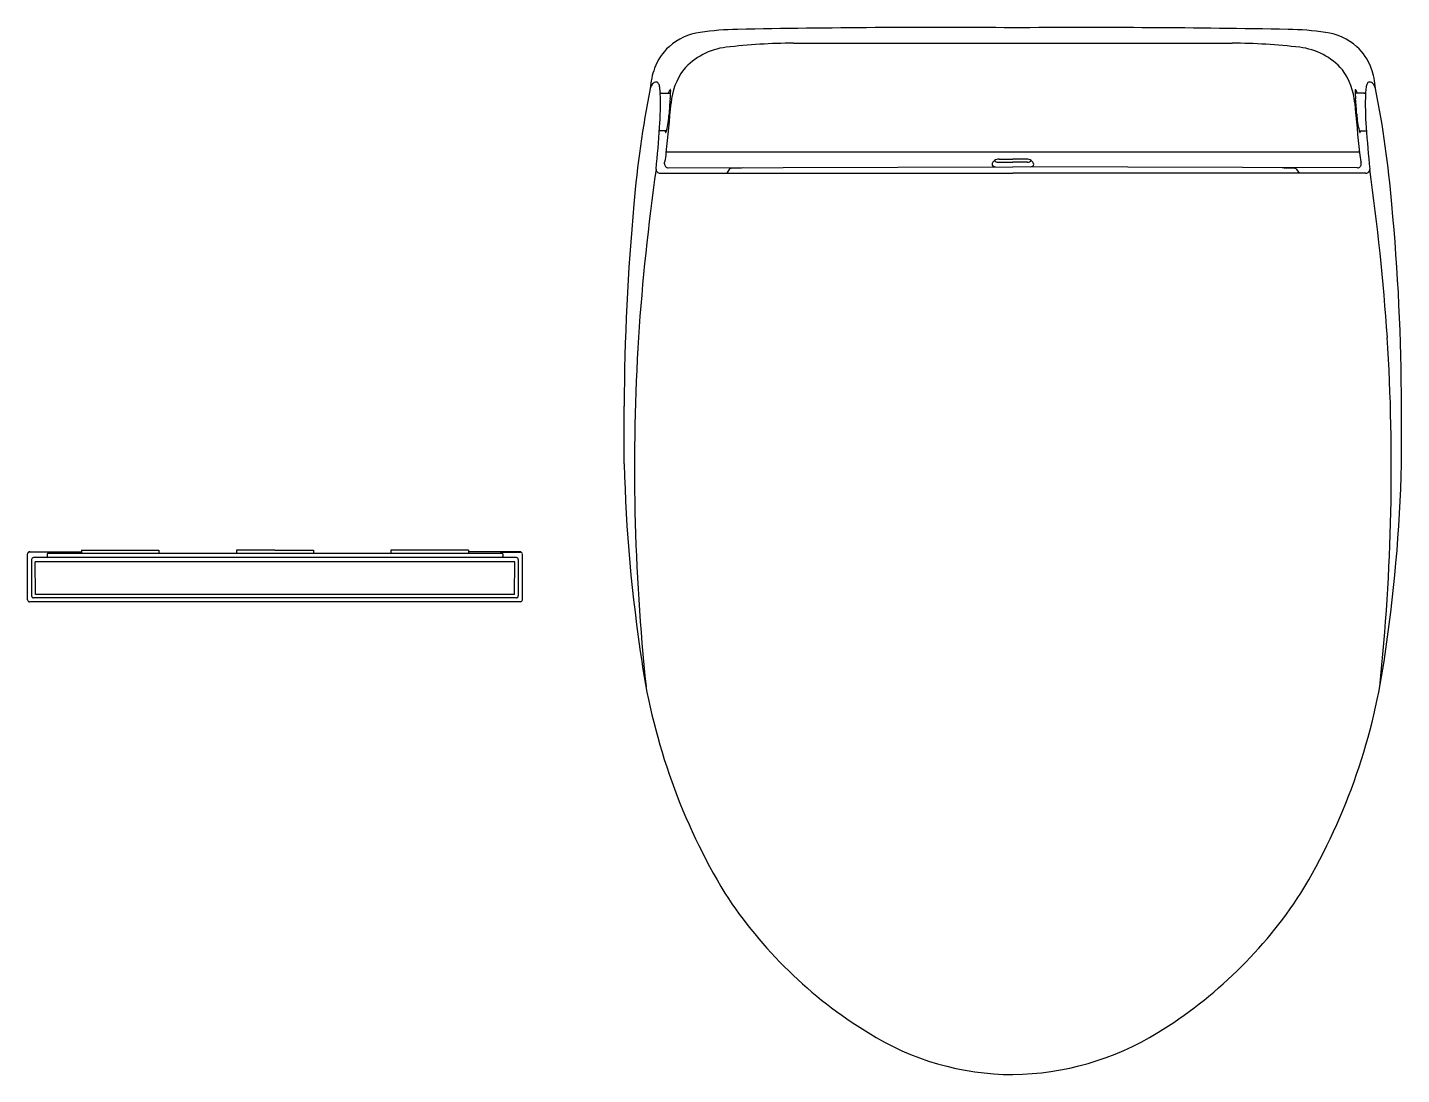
# Model space of a CAD drawing. Header units: inches. Extents: x 796.2 to 824.1, y 44.8 to 66.
import ezdxf

# ---------------------------------------------------------------- set-up
doc = ezdxf.new("R2010")
doc.units = ezdxf.units.IN
doc.header["$LTSCALE"] = 0.64311
doc.header["$MEASUREMENT"] = 0
doc.layers.get('0').update_dxf_attribs({"color": 255, "linetype": 'CONTINUOUS'})
doc.layers.get('Defpoints').update_dxf_attribs({"linetype": 'CONTINUOUS'})
doc.styles.get("Standard").update_dxf_attribs({"font": 'txt', "width": 0.8})

msp = doc.modelspace()

# ---------------------------------------------------------------- linework, layer by layer
for p, q in [((811.735, 65.71), (820.648, 65.71)), ((809.054, 64.692), (809.234, 64.69)), ((823.328, 64.692), (823.149, 64.69)), ((809.151, 63.929), (809.006, 63.928)), ((823.231, 63.929), (823.376, 63.928)), ((823.235, 63.493), (809.147, 63.493)), ((809.11, 63.26), (809.112, 63.294)), ((809.187, 63.175), (816.191, 63.195)), ((810.434, 63.157), (810.374, 63.068)), ((815.894, 63.293), (816.191, 63.293)), ((815.911, 63.354), (816.191, 63.354)), ((816.471, 63.354), (816.191, 63.354)), ((816.488, 63.293), (816.191, 63.293)), ((823.195, 63.175), (816.191, 63.195)), ((821.949, 63.157), (822.009, 63.068)), ((823.273, 63.26), (823.27, 63.294)), ((809.016, 63.068), (816.191, 63.068)), ((823.367, 63.068), (816.191, 63.068)), ((808.292, 57.16), (808.292, 58.333)), ((824.09, 57.16), (824.09, 58.333)), ((796.162, 54.4), (796.162, 55.331)), ((796.586, 55.371), (796.199, 55.371)), ((796.208, 55.378), (797.258, 55.378)), ((796.56, 55.33), (796.56, 55.279)), ((796.579, 55.349), (805.801, 55.349)), ((796.613, 55.349), (796.595, 55.367)), ((797.258, 55.411), (797.258, 55.349)), ((797.258, 55.411), (798.833, 55.41)), ((798.833, 55.41), (798.833, 55.349)), ((801.192, 55.409), (800.408, 55.409)), ((800.408, 55.409), (800.408, 55.349)), ((801.192, 55.409), (801.977, 55.409)), ((801.977, 55.409), (801.977, 55.349)), ((805.126, 55.411), (803.551, 55.41)), ((803.551, 55.41), (803.551, 55.349)), ((805.126, 55.411), (805.126, 55.349)), ((806.176, 55.378), (805.126, 55.378)), ((805.772, 55.349), (805.79, 55.367)), ((805.798, 55.371), (806.185, 55.371)), ((805.825, 55.33), (805.825, 55.279)), ((806.222, 54.4), (806.222, 55.331)), ((796.246, 55.219), (796.246, 54.479)), ((806.099, 55.259), (796.285, 55.259)), ((806.068, 55.174), (796.317, 55.174)), ((796.323, 54.505), (796.317, 55.174)), ((806.062, 54.505), (806.068, 55.174)), ((806.138, 55.219), (806.138, 54.479)), ((806.062, 54.505), (796.323, 54.505)), ((806.183, 54.361), (796.202, 54.358)), ((806.099, 54.44), (796.285, 54.44))]:
    msp.add_line(p, q)
for centre, radius, start, end in [((810.001, 64.737), 1.202, 97.9758, 131.6345), ((810.71, 59.678), 6.311, 91.0459, 97.9758), ((814.63, -144.107), 210.134, 89.57436, 91.10033), ((817.657, -160.328), 226.354, 88.95435, 90.37097), ((821.672, 59.678), 6.311, 82.0242, 88.9541), ((822.381, 64.737), 1.202, 48.3655, 82.0242), ((809.909, 64.841), 1.064, 131.6345, 160.2926), ((811.883, 52.088), 13.623, 90.6262, 96.4131), ((820.499, 52.088), 13.623, 83.5869, 89.3738), ((822.473, 64.841), 1.064, 19.7074, 48.3655), ((810.527, 64.258), 1.377, 96.8821, 138.5355), ((821.856, 64.258), 1.377, 41.4645, 83.1179), ((810.352, 64.682), 1.534, 160.273, 176.0342), ((810.576, 64.384), 1.336, 143.9756, 175.3443), ((821.807, 64.384), 1.336, 4.6557, 36.0244), ((822.03, 64.682), 1.534, 3.9658, 19.727), ((809.209, 64.672), 0.405, 153.7394, 163.4069), ((808.966, 64.792), 0.134, 118.9054, 153.7394), ((808.937, 64.845), 0.0737, 81.6128, 118.9054), ((808.938, 64.859), 0.0593, 26.5255, 80.5238), ((808.801, 64.791), 0.212, 4.8884, 26.5255), ((807.749, 64.625), 1.278, 2.8858, 8.3041), ((824.634, 64.625), 1.278, 171.6959, 177.1142), ((823.581, 64.791), 0.212, 153.4745, 175.1116), ((823.444, 64.859), 0.0593, 99.4762, 153.4745), ((823.445, 64.845), 0.0737, 61.0946, 98.3872), ((823.416, 64.792), 0.134, 26.2606, 61.0946), ((823.173, 64.672), 0.405, 16.5931, 26.2606), ((828.906, 60.754), 20.486, 168.6448, 175.2876), ((802.696, 64.47), 6.332, 355.731, 1.9834), ((809.055, 64.73), 0.0384, 214.9464, 269.1674), ((810.102, 64.347), 0.976, 155.9527, 159.3935), ((815.362, 63.97), 6.167, 174.3388, 177.2621), ((809.26, 64.722), 0.0545, 129.9511, 155.9527), ((809.228, 64.761), 0.00443, 36.5329, 129.9511), ((806.415, 64.838), 2.823, 354.7188, 358.0733), ((809.219, 64.754), 0.0152, 17.416, 36.5329), ((809.157, 64.739), 0.0788, 2.6926, 14.2323), ((823.225, 64.739), 0.0788, 165.7677, 177.3074), ((825.968, 64.838), 2.823, 181.9267, 185.2812), ((823.163, 64.754), 0.0152, 143.4671, 162.584), ((823.155, 64.761), 0.00443, 50.0489, 143.4671), ((823.122, 64.722), 0.0545, 24.0473, 50.0489), ((817.02, 63.97), 6.167, 2.7379, 5.6612), ((822.281, 64.347), 0.976, 20.6065, 24.0473), ((823.328, 64.73), 0.0384, 270.8326, 325.0536), ((829.686, 64.47), 6.332, 178.0166, 184.269), ((803.476, 60.754), 20.486, 4.7124, 11.3552), ((750.107, 69.711), 59.367, 353.97604, 354.95727), ((807.563, 64.343), 1.641, 345.6745, 357.2621), ((882.276, 69.711), 59.367, 185.04273, 186.02396), ((824.819, 64.343), 1.641, 182.7379, 194.3255), ((784.567, 65.626), 24.498, 354.2008, 356.1903), ((847.816, 65.626), 24.498, 183.8097, 185.7992), ((809.214, 63.935), 0.0909, 183.4597, 202.7879), ((809.134, 63.901), 0.00495, 196.542, 304.6993), ((809.119, 63.916), 0.0262, 313.7909, 338.4708), ((808.905, 64), 0.256, 338.4708, 345.6745), ((823.477, 64), 0.256, 194.3255, 201.5292), ((823.263, 63.916), 0.0262, 201.5292, 226.2091), ((823.248, 63.901), 0.00495, 235.3007, 343.458), ((823.169, 63.935), 0.0909, 337.2121, 356.5403), ((808.209, 63.535), 0.939, 345.349, 356.6836), ((824.174, 63.535), 0.939, 183.3164, 194.651), ((855.211, 56.563), 46.738, 171.897, 176.1127), ((809.015, 63.143), 0.0754, 174.2008, 270.7219), ((809.188, 63.254), 0.0782, 175.5135, 269.5017), ((809.102, 63.31), 0.0193, 303.3214, 321.4666), ((810.557, 62.663), 0.509, 91.0647, 103.975), ((810.058, 76.762), 13.598, 272.0619, 272.7873), ((815.836, 63.242), 0.0681, 148.4988, 177.5234), ((815.806, 63.243), 0.0387, 177.5234, 231.1761), ((815.916, 63.193), 0.163, 126.6824, 148.4988), ((815.836, 63.281), 0.0863, 231.1761, 269.909), ((815.911, 63.2), 0.154, 90.1497, 126.7842), ((815.886, 63.381), 0.0886, 220.5856, 275.0005), ((816.471, 63.2), 0.154, 53.2158, 89.8503), ((816.496, 63.381), 0.0886, 264.9995, 319.4144), ((816.546, 63.281), 0.0863, 270.091, 308.8239), ((816.466, 63.193), 0.163, 31.5012, 53.3176), ((816.576, 63.243), 0.0387, 308.8239, 2.4766), ((816.547, 63.242), 0.0681, 2.4766, 31.5012), ((822.324, 76.762), 13.598, 267.2127, 267.9381), ((821.826, 62.663), 0.509, 76.025, 88.9353), ((823.195, 63.254), 0.0782, 270.4983, 4.4865), ((823.281, 63.31), 0.0193, 218.5334, 236.6786), ((823.368, 63.143), 0.0754, 269.2781, 5.7992), ((777.172, 56.563), 46.738, 3.8873, 8.103), ((852.852, 58.247), 44.56, 174.6039, 179.8897), ((779.53, 58.247), 44.56, 0.1103, 5.3961), ((851.082, 57.1), 42.582, 176.4577, 186.0203), ((781.301, 57.1), 42.582, 353.9797, 3.5423), ((839.262, 57.887), 30.978, 181.3451, 188.7959), ((793.121, 57.887), 30.978, 351.2041, 358.6549), ((796.204, 55.33), 0.0412, 96.4828, 178.1655), ((796.21, 55.338), 0.0396, 92.2604, 142.4633), ((796.581, 55.328), 0.0217, 94.4661, 173.3761), ((796.586, 55.359), 0.0118, 44.9669, 90.2381), ((805.798, 55.359), 0.0118, 89.7619, 135.0331), ((805.803, 55.328), 0.0216, 6.5606, 94.8694), ((806.174, 55.338), 0.0396, 37.5367, 87.7396), ((806.181, 55.33), 0.0412, 1.8345, 83.5172), ((796.285, 55.22), 0.0391, 89.5396, 180.883), ((796.579, 55.279), 0.0197, 180, 262.6896), ((805.805, 55.279), 0.0197, 277.3104, 360), ((806.099, 55.22), 0.0391, 359.117, 90.4604), ((796.285, 54.479), 0.0391, 179.6574, 270.1698), ((806.099, 54.479), 0.0391, 269.8302, 0.3426), ((796.207, 54.402), 0.0442, 182.5736, 263.747), ((806.183, 54.4), 0.0394, 270.0313, 360), ((821.11, 54.965), 12.594, 188.288, 211.2155), ((811.272, 54.965), 12.594, 328.7845, 351.712), ((818.035, 53.436), 9.176, 212.9975, 238.5464), ((814.347, 53.436), 9.176, 301.4536, 327.0025), ((816.191, 50.273), 5.516, 237.7478, 270.0002), ((816.111, 50.55), 5.794, 270.7909, 301.4611)]:
    msp.add_arc(centre, radius, start, end)

# ---------------------------------------------------------------- texts
at = {"layer": 'Defpoints'}
for tag, p, s in [('MODELNUMBER', (816.188, 66.025), 'K-30805'), ('TRADENAME', (816.188, 66.023), 'PUREWASH'), ('PRODUCT', (816.188, 66.022), 'BIDET SEAT')]:
    msp.add_attdef(tag, p, s, height=0.001, dxfattribs=at)

doc.saveas('drawing.dxf')
